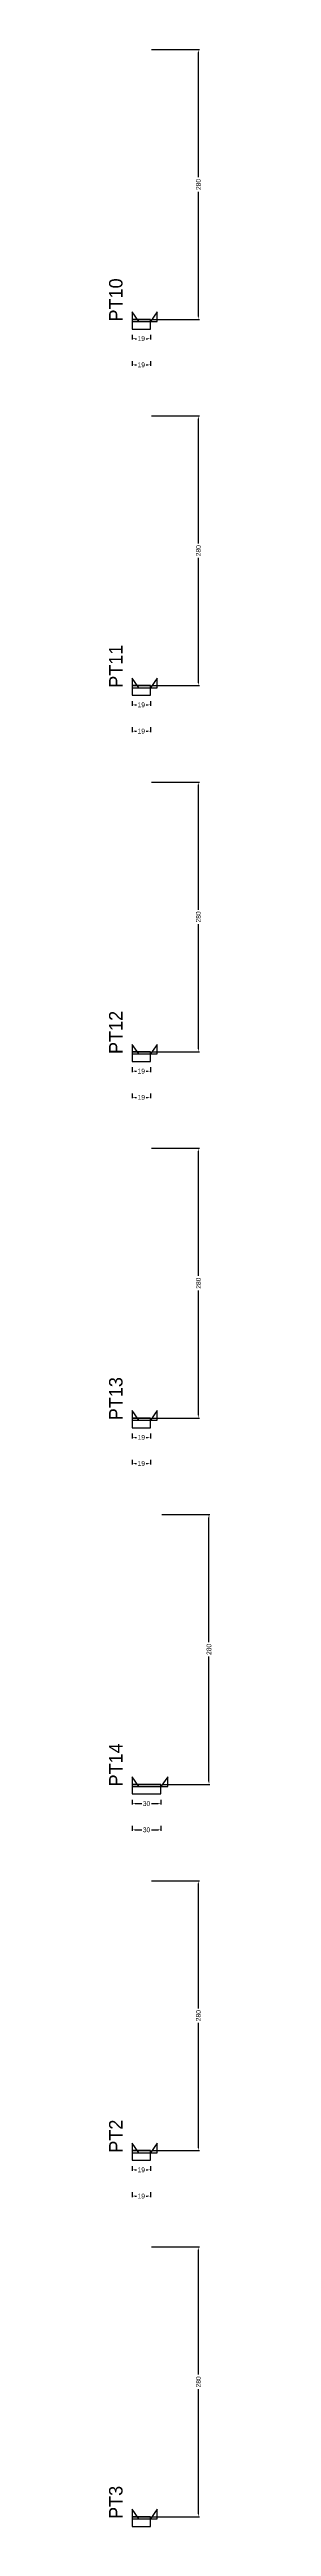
# Model space of a CAD drawing. Header units: centimetres. Extents: x -8500 to 4118, y -39526 to 295.
# Drawn here: x 3976 to 4083, y -36868 to -34298 of the extents above; entities that cross this region are included whole.
import ezdxf

# ---------------------------------------------------------------- set-up
doc = ezdxf.new("R2010")
doc.units = ezdxf.units.CM
for name, color, linetype in [('NOMENCLATURA', 7, 'Continuous'), ('SARR_2.2x10', 60, 'Continuous'), ('SARR_2.2x7', 40, 'Continuous')]:
    doc.layers.add(name, color=color, linetype=linetype)
doc.dimstyles.new('PAINEL-NOVA', dxfattribs={"dimtxt": 5, "dimasz": 3, "dimexe": 1, "dimexo": 1, "dimgap": 1, "dimtad": 1, "dimcen": 2.5, "dimazin": 3, "dimtfac": 1, "dimtmove": 0, "dimatfit": 3})

# ---------------------------------------------------------------- blocks, each defined once
blk = doc.blocks.new('_CLOSEDFILLED')
at = {"color": 0, "linetype": 'BYBLOCK'}
blk.add_solid([(-1, 0.16), (0, 0), (-1, -0.16)], dxfattribs=at)
blk = doc.blocks.new('*D2387')
for p, q in [((4000, -34593.8), (4000, -34598.8)), ((4003, -34597.8), (4004.5, -34597.8)), ((4014.5, -34597.8), (4016, -34597.8)), ((4019, -34593.8), (4019, -34598.8))]:
    blk.add_line(p, q)
at = {"layer": 'Defpoints'}
for p in [(4000, -34592.8), (4000, -34597.8), (4019, -34592.8)]:
    blk.add_point(p, dxfattribs=at)
at = {"layer": 'SARR_2.2x10', "xscale": 3, "yscale": 3, "rotation": 180}
blk.add_blockref('_CLOSEDFILLED', (4000, -34597.8), dxfattribs=at)
at = {"layer": 'SARR_2.2x10', "xscale": 3, "yscale": 3}
blk.add_blockref('_CLOSEDFILLED', (4019, -34597.8), dxfattribs=at)
at = {"layer": 'SARR_2.2x10', "insert": (4009.5, -34597.8), "char_height": 5, "attachment_point": 5}
blk.add_mtext('19', dxfattribs=at)
blk = doc.blocks.new('*D2388')
for p, q in [((4020, -34297.8), (4070, -34297.8)), ((4069, -34430.3), (4069, -34300.8)), ((4069, -34574.8), (4069, -34445.3)), ((4020, -34577.8), (4070, -34577.8))]:
    blk.add_line(p, q)
at = {"layer": 'Defpoints'}
for p in [(4019, -34297.8), (4019, -34577.8), (4069, -34577.8)]:
    blk.add_point(p, dxfattribs=at)
at = {"layer": 'SARR_2.2x10', "xscale": 3, "yscale": 3}
for p, rotation in [((4069, -34297.8), 90), ((4069, -34577.8), 270)]:
    blk.add_blockref('_CLOSEDFILLED', p, dxfattribs=dict(at, rotation=rotation))
at = {"layer": 'SARR_2.2x10', "insert": (4069, -34437.8), "char_height": 5, "attachment_point": 5, "rotation": 90}
blk.add_mtext('280', dxfattribs=at)
blk = doc.blocks.new('*D2389')
for p, q in [((4020, -34297.8), (4070, -34297.8)), ((4069, -34430.3), (4069, -34300.8)), ((4069, -34574.8), (4069, -34445.3)), ((4020, -34577.8), (4070, -34577.8))]:
    blk.add_line(p, q)
at = {"layer": 'Defpoints'}
for p in [(4019, -34297.8), (4019, -34577.8), (4069, -34577.8)]:
    blk.add_point(p, dxfattribs=at)
at = {"layer": 'SARR_2.2x10', "xscale": 3, "yscale": 3}
for p, rotation in [((4069, -34297.8), 90), ((4069, -34577.8), 270)]:
    blk.add_blockref('_CLOSEDFILLED', p, dxfattribs=dict(at, rotation=rotation))
at = {"layer": 'SARR_2.2x10', "insert": (4069, -34437.8), "char_height": 5, "attachment_point": 5, "rotation": 90}
blk.add_mtext('280', dxfattribs=at)
blk = doc.blocks.new('*D2390')
for p, q in [((4020, -34297.8), (4070, -34297.8)), ((4069, -34430.3), (4069, -34300.8)), ((4069, -34574.8), (4069, -34445.3)), ((4020, -34577.8), (4070, -34577.8))]:
    blk.add_line(p, q)
at = {"layer": 'Defpoints'}
for p in [(4019, -34297.8), (4019, -34577.8), (4069, -34577.8)]:
    blk.add_point(p, dxfattribs=at)
at = {"layer": 'SARR_2.2x10', "xscale": 3, "yscale": 3}
for p, rotation in [((4069, -34297.8), 90), ((4069, -34577.8), 270)]:
    blk.add_blockref('_CLOSEDFILLED', p, dxfattribs=dict(at, rotation=rotation))
at = {"layer": 'SARR_2.2x10', "insert": (4069, -34437.8), "char_height": 5, "attachment_point": 5, "rotation": 90}
blk.add_mtext('280', dxfattribs=at)
blk = doc.blocks.new('*D2391')
for p, q in [((4020, -34297.8), (4070, -34297.8)), ((4069, -34430.3), (4069, -34300.8)), ((4069, -34574.8), (4069, -34445.3)), ((4020, -34577.8), (4070, -34577.8))]:
    blk.add_line(p, q)
at = {"layer": 'Defpoints'}
for p in [(4019, -34297.8), (4019, -34577.8), (4069, -34577.8)]:
    blk.add_point(p, dxfattribs=at)
at = {"layer": 'SARR_2.2x10', "xscale": 3, "yscale": 3}
for p, rotation in [((4069, -34297.8), 90), ((4069, -34577.8), 270)]:
    blk.add_blockref('_CLOSEDFILLED', p, dxfattribs=dict(at, rotation=rotation))
at = {"layer": 'SARR_2.2x10', "insert": (4069, -34437.8), "char_height": 5, "attachment_point": 5, "rotation": 90}
blk.add_mtext('280', dxfattribs=at)
blk = doc.blocks.new('*D2392')
for p, q in [((4000, -34621), (4000, -34626)), ((4003, -34625), (4004.5, -34625)), ((4014.5, -34625), (4016, -34625)), ((4019, -34621), (4019, -34626))]:
    blk.add_line(p, q)
at = {"layer": 'Defpoints'}
for p in [(4000, -34620), (4000, -34625), (4019, -34620)]:
    blk.add_point(p, dxfattribs=at)
at = {"layer": 'SARR_2.2x10', "xscale": 3, "yscale": 3, "rotation": 180}
blk.add_blockref('_CLOSEDFILLED', (4000, -34625), dxfattribs=at)
at = {"layer": 'SARR_2.2x10', "xscale": 3, "yscale": 3}
blk.add_blockref('_CLOSEDFILLED', (4019, -34625), dxfattribs=at)
at = {"layer": 'SARR_2.2x10', "insert": (4009.5, -34625), "char_height": 5, "attachment_point": 5}
blk.add_mtext('19', dxfattribs=at)
blk = doc.blocks.new('GRA-E')
at = {"layer": 'SARR_2.2x7'}
blk.add_lwpolyline([(0, 0), (7, 0), (0, 10)], close=True, dxfattribs=at)
blk = doc.blocks.new('GRA-D')
at = {"layer": 'SARR_2.2x7'}
blk.add_lwpolyline([(0, 0), (7, 0), (7, 10)], close=True, dxfattribs=at)
blk = doc.blocks.new('*D2413')
for p, q in [((4000, -34973.8), (4000, -34978.8)), ((4019, -34973.8), (4019, -34978.8)), ((4003, -34977.8), (4004.5, -34977.8)), ((4014.5, -34977.8), (4016, -34977.8))]:
    blk.add_line(p, q)
at = {"layer": 'Defpoints'}
for p in [(4000, -34972.8), (4019, -34972.8), (4000, -34977.8)]:
    blk.add_point(p, dxfattribs=at)
at = {"layer": 'SARR_2.2x10', "xscale": 3, "yscale": 3, "rotation": 180}
blk.add_blockref('_CLOSEDFILLED', (4000, -34977.8), dxfattribs=at)
at = {"layer": 'SARR_2.2x10', "xscale": 3, "yscale": 3}
blk.add_blockref('_CLOSEDFILLED', (4019, -34977.8), dxfattribs=at)
at = {"layer": 'SARR_2.2x10', "insert": (4009.5, -34977.8), "char_height": 5, "attachment_point": 5}
blk.add_mtext('19', dxfattribs=at)
blk = doc.blocks.new('*D2414')
for p, q in [((4020, -34677.8), (4070, -34677.8)), ((4069, -34810.3), (4069, -34680.8)), ((4069, -34954.8), (4069, -34825.3)), ((4020, -34957.8), (4070, -34957.8))]:
    blk.add_line(p, q)
at = {"layer": 'Defpoints'}
for p in [(4019, -34677.8), (4019, -34957.8), (4069, -34957.8)]:
    blk.add_point(p, dxfattribs=at)
at = {"layer": 'SARR_2.2x10', "xscale": 3, "yscale": 3}
for p, rotation in [((4069, -34677.8), 90), ((4069, -34957.8), 270)]:
    blk.add_blockref('_CLOSEDFILLED', p, dxfattribs=dict(at, rotation=rotation))
at = {"layer": 'SARR_2.2x10', "insert": (4069, -34817.8), "char_height": 5, "attachment_point": 5, "rotation": 90}
blk.add_mtext('280', dxfattribs=at)
blk = doc.blocks.new('*D2415')
for p, q in [((4020, -34677.8), (4070, -34677.8)), ((4069, -34810.3), (4069, -34680.8)), ((4069, -34954.8), (4069, -34825.3)), ((4020, -34957.8), (4070, -34957.8))]:
    blk.add_line(p, q)
at = {"layer": 'Defpoints'}
for p in [(4019, -34677.8), (4019, -34957.8), (4069, -34957.8)]:
    blk.add_point(p, dxfattribs=at)
at = {"layer": 'SARR_2.2x10', "xscale": 3, "yscale": 3}
for p, rotation in [((4069, -34677.8), 90), ((4069, -34957.8), 270)]:
    blk.add_blockref('_CLOSEDFILLED', p, dxfattribs=dict(at, rotation=rotation))
at = {"layer": 'SARR_2.2x10', "insert": (4069, -34817.8), "char_height": 5, "attachment_point": 5, "rotation": 90}
blk.add_mtext('280', dxfattribs=at)
blk = doc.blocks.new('*D2416')
for p, q in [((4020, -34677.8), (4070, -34677.8)), ((4069, -34810.3), (4069, -34680.8)), ((4069, -34954.8), (4069, -34825.3)), ((4020, -34957.8), (4070, -34957.8))]:
    blk.add_line(p, q)
at = {"layer": 'Defpoints'}
for p in [(4019, -34677.8), (4019, -34957.8), (4069, -34957.8)]:
    blk.add_point(p, dxfattribs=at)
at = {"layer": 'SARR_2.2x10', "xscale": 3, "yscale": 3}
for p, rotation in [((4069, -34677.8), 90), ((4069, -34957.8), 270)]:
    blk.add_blockref('_CLOSEDFILLED', p, dxfattribs=dict(at, rotation=rotation))
at = {"layer": 'SARR_2.2x10', "insert": (4069, -34817.8), "char_height": 5, "attachment_point": 5, "rotation": 90}
blk.add_mtext('280', dxfattribs=at)
blk = doc.blocks.new('*D2417')
for p, q in [((4020, -34677.8), (4070, -34677.8)), ((4069, -34810.3), (4069, -34680.8)), ((4069, -34954.8), (4069, -34825.3)), ((4020, -34957.8), (4070, -34957.8))]:
    blk.add_line(p, q)
at = {"layer": 'Defpoints'}
for p in [(4019, -34677.8), (4019, -34957.8), (4069, -34957.8)]:
    blk.add_point(p, dxfattribs=at)
at = {"layer": 'SARR_2.2x10', "xscale": 3, "yscale": 3}
for p, rotation in [((4069, -34677.8), 90), ((4069, -34957.8), 270)]:
    blk.add_blockref('_CLOSEDFILLED', p, dxfattribs=dict(at, rotation=rotation))
at = {"layer": 'SARR_2.2x10', "insert": (4069, -34817.8), "char_height": 5, "attachment_point": 5, "rotation": 90}
blk.add_mtext('280', dxfattribs=at)
blk = doc.blocks.new('*D2418')
for p, q in [((4000, -35001), (4000, -35006)), ((4019, -35001), (4019, -35006)), ((4003, -35005), (4004.5, -35005)), ((4014.5, -35005), (4016, -35005))]:
    blk.add_line(p, q)
at = {"layer": 'Defpoints'}
for p in [(4000, -35000), (4019, -35000), (4000, -35005)]:
    blk.add_point(p, dxfattribs=at)
at = {"layer": 'SARR_2.2x10', "xscale": 3, "yscale": 3, "rotation": 180}
blk.add_blockref('_CLOSEDFILLED', (4000, -35005), dxfattribs=at)
at = {"layer": 'SARR_2.2x10', "xscale": 3, "yscale": 3}
blk.add_blockref('_CLOSEDFILLED', (4019, -35005), dxfattribs=at)
at = {"layer": 'SARR_2.2x10', "insert": (4009.5, -35005), "char_height": 5, "attachment_point": 5}
blk.add_mtext('19', dxfattribs=at)
blk = doc.blocks.new('*D2439')
for p, q in [((4000, -35353.8), (4000, -35358.8)), ((4003, -35357.8), (4004.5, -35357.8)), ((4014.5, -35357.8), (4016, -35357.8)), ((4019, -35353.8), (4019, -35358.8))]:
    blk.add_line(p, q)
at = {"layer": 'Defpoints'}
for p in [(4000, -35352.8), (4000, -35357.8), (4019, -35352.8)]:
    blk.add_point(p, dxfattribs=at)
at = {"layer": 'SARR_2.2x10', "xscale": 3, "yscale": 3, "rotation": 180}
blk.add_blockref('_CLOSEDFILLED', (4000, -35357.8), dxfattribs=at)
at = {"layer": 'SARR_2.2x10', "xscale": 3, "yscale": 3}
blk.add_blockref('_CLOSEDFILLED', (4019, -35357.8), dxfattribs=at)
at = {"layer": 'SARR_2.2x10', "insert": (4009.5, -35357.8), "char_height": 5, "attachment_point": 5}
blk.add_mtext('19', dxfattribs=at)
blk = doc.blocks.new('*D2440')
for p, q in [((4020, -35057.8), (4070, -35057.8)), ((4069, -35190.3), (4069, -35060.8)), ((4069, -35334.8), (4069, -35205.3)), ((4020, -35337.8), (4070, -35337.8))]:
    blk.add_line(p, q)
at = {"layer": 'Defpoints'}
for p in [(4019, -35057.8), (4019, -35337.8), (4069, -35337.8)]:
    blk.add_point(p, dxfattribs=at)
at = {"layer": 'SARR_2.2x10', "xscale": 3, "yscale": 3}
for p, rotation in [((4069, -35057.8), 90), ((4069, -35337.8), 270)]:
    blk.add_blockref('_CLOSEDFILLED', p, dxfattribs=dict(at, rotation=rotation))
at = {"layer": 'SARR_2.2x10', "insert": (4069, -35197.8), "char_height": 5, "attachment_point": 5, "rotation": 90}
blk.add_mtext('280', dxfattribs=at)
blk = doc.blocks.new('*D2441')
for p, q in [((4020, -35057.8), (4070, -35057.8)), ((4069, -35190.3), (4069, -35060.8)), ((4069, -35334.8), (4069, -35205.3)), ((4020, -35337.8), (4070, -35337.8))]:
    blk.add_line(p, q)
at = {"layer": 'Defpoints'}
for p in [(4019, -35057.8), (4019, -35337.8), (4069, -35337.8)]:
    blk.add_point(p, dxfattribs=at)
at = {"layer": 'SARR_2.2x10', "xscale": 3, "yscale": 3}
for p, rotation in [((4069, -35057.8), 90), ((4069, -35337.8), 270)]:
    blk.add_blockref('_CLOSEDFILLED', p, dxfattribs=dict(at, rotation=rotation))
at = {"layer": 'SARR_2.2x10', "insert": (4069, -35197.8), "char_height": 5, "attachment_point": 5, "rotation": 90}
blk.add_mtext('280', dxfattribs=at)
blk = doc.blocks.new('*D2442')
for p, q in [((4020, -35057.8), (4070, -35057.8)), ((4069, -35190.3), (4069, -35060.8)), ((4069, -35334.8), (4069, -35205.3)), ((4020, -35337.8), (4070, -35337.8))]:
    blk.add_line(p, q)
at = {"layer": 'Defpoints'}
for p in [(4019, -35057.8), (4019, -35337.8), (4069, -35337.8)]:
    blk.add_point(p, dxfattribs=at)
at = {"layer": 'SARR_2.2x10', "xscale": 3, "yscale": 3}
for p, rotation in [((4069, -35057.8), 90), ((4069, -35337.8), 270)]:
    blk.add_blockref('_CLOSEDFILLED', p, dxfattribs=dict(at, rotation=rotation))
at = {"layer": 'SARR_2.2x10', "insert": (4069, -35197.8), "char_height": 5, "attachment_point": 5, "rotation": 90}
blk.add_mtext('280', dxfattribs=at)
blk = doc.blocks.new('*D2443')
for p, q in [((4020, -35057.8), (4070, -35057.8)), ((4069, -35190.3), (4069, -35060.8)), ((4069, -35334.8), (4069, -35205.3)), ((4020, -35337.8), (4070, -35337.8))]:
    blk.add_line(p, q)
at = {"layer": 'Defpoints'}
for p in [(4019, -35057.8), (4019, -35337.8), (4069, -35337.8)]:
    blk.add_point(p, dxfattribs=at)
at = {"layer": 'SARR_2.2x10', "xscale": 3, "yscale": 3}
for p, rotation in [((4069, -35057.8), 90), ((4069, -35337.8), 270)]:
    blk.add_blockref('_CLOSEDFILLED', p, dxfattribs=dict(at, rotation=rotation))
at = {"layer": 'SARR_2.2x10', "insert": (4069, -35197.8), "char_height": 5, "attachment_point": 5, "rotation": 90}
blk.add_mtext('280', dxfattribs=at)
blk = doc.blocks.new('*D2444')
for p, q in [((4000, -35381), (4000, -35386)), ((4003, -35385), (4004.5, -35385)), ((4014.5, -35385), (4016, -35385)), ((4019, -35381), (4019, -35386))]:
    blk.add_line(p, q)
at = {"layer": 'Defpoints'}
for p in [(4000, -35380), (4000, -35385), (4019, -35380)]:
    blk.add_point(p, dxfattribs=at)
at = {"layer": 'SARR_2.2x10', "xscale": 3, "yscale": 3, "rotation": 180}
blk.add_blockref('_CLOSEDFILLED', (4000, -35385), dxfattribs=at)
at = {"layer": 'SARR_2.2x10', "xscale": 3, "yscale": 3}
blk.add_blockref('_CLOSEDFILLED', (4019, -35385), dxfattribs=at)
at = {"layer": 'SARR_2.2x10', "insert": (4009.5, -35385), "char_height": 5, "attachment_point": 5}
blk.add_mtext('19', dxfattribs=at)
blk = doc.blocks.new('*D2465')
for p, q in [((4000, -35733.8), (4000, -35738.8)), ((4003, -35737.8), (4004.5, -35737.8)), ((4014.5, -35737.8), (4016, -35737.8)), ((4019, -35733.8), (4019, -35738.8))]:
    blk.add_line(p, q)
at = {"layer": 'Defpoints'}
for p in [(4000, -35732.8), (4000, -35737.8), (4019, -35732.8)]:
    blk.add_point(p, dxfattribs=at)
at = {"layer": 'SARR_2.2x10', "xscale": 3, "yscale": 3, "rotation": 180}
blk.add_blockref('_CLOSEDFILLED', (4000, -35737.8), dxfattribs=at)
at = {"layer": 'SARR_2.2x10', "xscale": 3, "yscale": 3}
blk.add_blockref('_CLOSEDFILLED', (4019, -35737.8), dxfattribs=at)
at = {"layer": 'SARR_2.2x10', "insert": (4009.5, -35737.8), "char_height": 5, "attachment_point": 5}
blk.add_mtext('19', dxfattribs=at)
blk = doc.blocks.new('*D2466')
for p, q in [((4020, -35437.8), (4070, -35437.8)), ((4069, -35570.3), (4069, -35440.8)), ((4069, -35714.8), (4069, -35585.3)), ((4020, -35717.8), (4070, -35717.8))]:
    blk.add_line(p, q)
at = {"layer": 'Defpoints'}
for p in [(4019, -35437.8), (4019, -35717.8), (4069, -35717.8)]:
    blk.add_point(p, dxfattribs=at)
at = {"layer": 'SARR_2.2x10', "xscale": 3, "yscale": 3}
for p, rotation in [((4069, -35437.8), 90), ((4069, -35717.8), 270)]:
    blk.add_blockref('_CLOSEDFILLED', p, dxfattribs=dict(at, rotation=rotation))
at = {"layer": 'SARR_2.2x10', "insert": (4069, -35577.8), "char_height": 5, "attachment_point": 5, "rotation": 90}
blk.add_mtext('280', dxfattribs=at)
blk = doc.blocks.new('*D2467')
for p, q in [((4020, -35437.8), (4070, -35437.8)), ((4069, -35570.3), (4069, -35440.8)), ((4069, -35714.8), (4069, -35585.3)), ((4020, -35717.8), (4070, -35717.8))]:
    blk.add_line(p, q)
at = {"layer": 'Defpoints'}
for p in [(4019, -35437.8), (4019, -35717.8), (4069, -35717.8)]:
    blk.add_point(p, dxfattribs=at)
at = {"layer": 'SARR_2.2x10', "xscale": 3, "yscale": 3}
for p, rotation in [((4069, -35437.8), 90), ((4069, -35717.8), 270)]:
    blk.add_blockref('_CLOSEDFILLED', p, dxfattribs=dict(at, rotation=rotation))
at = {"layer": 'SARR_2.2x10', "insert": (4069, -35577.8), "char_height": 5, "attachment_point": 5, "rotation": 90}
blk.add_mtext('280', dxfattribs=at)
blk = doc.blocks.new('*D2468')
for p, q in [((4020, -35437.8), (4070, -35437.8)), ((4069, -35570.3), (4069, -35440.8)), ((4069, -35714.8), (4069, -35585.3)), ((4020, -35717.8), (4070, -35717.8))]:
    blk.add_line(p, q)
at = {"layer": 'Defpoints'}
for p in [(4019, -35437.8), (4019, -35717.8), (4069, -35717.8)]:
    blk.add_point(p, dxfattribs=at)
at = {"layer": 'SARR_2.2x10', "xscale": 3, "yscale": 3}
for p, rotation in [((4069, -35437.8), 90), ((4069, -35717.8), 270)]:
    blk.add_blockref('_CLOSEDFILLED', p, dxfattribs=dict(at, rotation=rotation))
at = {"layer": 'SARR_2.2x10', "insert": (4069, -35577.8), "char_height": 5, "attachment_point": 5, "rotation": 90}
blk.add_mtext('280', dxfattribs=at)
blk = doc.blocks.new('*D2469')
for p, q in [((4020, -35437.8), (4070, -35437.8)), ((4069, -35570.3), (4069, -35440.8)), ((4069, -35714.8), (4069, -35585.3)), ((4020, -35717.8), (4070, -35717.8))]:
    blk.add_line(p, q)
at = {"layer": 'Defpoints'}
for p in [(4019, -35437.8), (4019, -35717.8), (4069, -35717.8)]:
    blk.add_point(p, dxfattribs=at)
at = {"layer": 'SARR_2.2x10', "xscale": 3, "yscale": 3}
for p, rotation in [((4069, -35437.8), 90), ((4069, -35717.8), 270)]:
    blk.add_blockref('_CLOSEDFILLED', p, dxfattribs=dict(at, rotation=rotation))
at = {"layer": 'SARR_2.2x10', "insert": (4069, -35577.8), "char_height": 5, "attachment_point": 5, "rotation": 90}
blk.add_mtext('280', dxfattribs=at)
blk = doc.blocks.new('*D2470')
for p, q in [((4000, -35761), (4000, -35766)), ((4003, -35765), (4004.5, -35765)), ((4014.5, -35765), (4016, -35765)), ((4019, -35761), (4019, -35766))]:
    blk.add_line(p, q)
at = {"layer": 'Defpoints'}
for p in [(4000, -35760), (4000, -35765), (4019, -35760)]:
    blk.add_point(p, dxfattribs=at)
at = {"layer": 'SARR_2.2x10', "xscale": 3, "yscale": 3, "rotation": 180}
blk.add_blockref('_CLOSEDFILLED', (4000, -35765), dxfattribs=at)
at = {"layer": 'SARR_2.2x10', "xscale": 3, "yscale": 3}
blk.add_blockref('_CLOSEDFILLED', (4019, -35765), dxfattribs=at)
at = {"layer": 'SARR_2.2x10', "insert": (4009.5, -35765), "char_height": 5, "attachment_point": 5}
blk.add_mtext('19', dxfattribs=at)
blk = doc.blocks.new('*D2491')
for p, q in [((4000, -36113.8), (4000, -36118.8)), ((4003, -36117.8), (4010, -36117.8)), ((4020, -36117.8), (4027, -36117.8)), ((4030, -36113.8), (4030, -36118.8))]:
    blk.add_line(p, q)
at = {"layer": 'Defpoints'}
for p in [(4000, -36112.8), (4000, -36117.8), (4030, -36112.8)]:
    blk.add_point(p, dxfattribs=at)
at = {"layer": 'SARR_2.2x10', "xscale": 3, "yscale": 3, "rotation": 180}
blk.add_blockref('_CLOSEDFILLED', (4000, -36117.8), dxfattribs=at)
at = {"layer": 'SARR_2.2x10', "xscale": 3, "yscale": 3}
blk.add_blockref('_CLOSEDFILLED', (4030, -36117.8), dxfattribs=at)
at = {"layer": 'SARR_2.2x10', "insert": (4015, -36117.8), "char_height": 5, "attachment_point": 5}
blk.add_mtext('30', dxfattribs=at)
blk = doc.blocks.new('*D2492')
for p, q in [((4031, -35817.8), (4081, -35817.8)), ((4080, -35950.3), (4080, -35820.8)), ((4080, -36094.8), (4080, -35965.3)), ((4031, -36097.8), (4081, -36097.8))]:
    blk.add_line(p, q)
at = {"layer": 'Defpoints'}
for p in [(4030, -35817.8), (4030, -36097.8), (4080, -36097.8)]:
    blk.add_point(p, dxfattribs=at)
at = {"layer": 'SARR_2.2x10', "xscale": 3, "yscale": 3}
for p, rotation in [((4080, -35817.8), 90), ((4080, -36097.8), 270)]:
    blk.add_blockref('_CLOSEDFILLED', p, dxfattribs=dict(at, rotation=rotation))
at = {"layer": 'SARR_2.2x10', "insert": (4080, -35957.8), "char_height": 5, "attachment_point": 5, "rotation": 90}
blk.add_mtext('280', dxfattribs=at)
blk = doc.blocks.new('*D2493')
for p, q in [((4031, -35817.8), (4081, -35817.8)), ((4080, -35950.3), (4080, -35820.8)), ((4080, -36094.8), (4080, -35965.3)), ((4031, -36097.8), (4081, -36097.8))]:
    blk.add_line(p, q)
at = {"layer": 'Defpoints'}
for p in [(4030, -35817.8), (4030, -36097.8), (4080, -36097.8)]:
    blk.add_point(p, dxfattribs=at)
at = {"layer": 'SARR_2.2x10', "xscale": 3, "yscale": 3}
for p, rotation in [((4080, -35817.8), 90), ((4080, -36097.8), 270)]:
    blk.add_blockref('_CLOSEDFILLED', p, dxfattribs=dict(at, rotation=rotation))
at = {"layer": 'SARR_2.2x10', "insert": (4080, -35957.8), "char_height": 5, "attachment_point": 5, "rotation": 90}
blk.add_mtext('280', dxfattribs=at)
blk = doc.blocks.new('*D2494')
for p, q in [((4031, -35817.8), (4081, -35817.8)), ((4080, -35950.3), (4080, -35820.8)), ((4080, -36094.8), (4080, -35965.3)), ((4031, -36097.8), (4081, -36097.8))]:
    blk.add_line(p, q)
at = {"layer": 'Defpoints'}
for p in [(4030, -35817.8), (4030, -36097.8), (4080, -36097.8)]:
    blk.add_point(p, dxfattribs=at)
at = {"layer": 'SARR_2.2x10', "xscale": 3, "yscale": 3}
for p, rotation in [((4080, -35817.8), 90), ((4080, -36097.8), 270)]:
    blk.add_blockref('_CLOSEDFILLED', p, dxfattribs=dict(at, rotation=rotation))
at = {"layer": 'SARR_2.2x10', "insert": (4080, -35957.8), "char_height": 5, "attachment_point": 5, "rotation": 90}
blk.add_mtext('280', dxfattribs=at)
blk = doc.blocks.new('*D2495')
for p, q in [((4031, -35817.8), (4081, -35817.8)), ((4080, -35950.3), (4080, -35820.8)), ((4080, -36094.8), (4080, -35965.3)), ((4031, -36097.8), (4081, -36097.8))]:
    blk.add_line(p, q)
at = {"layer": 'Defpoints'}
for p in [(4030, -35817.8), (4030, -36097.8), (4080, -36097.8)]:
    blk.add_point(p, dxfattribs=at)
at = {"layer": 'SARR_2.2x10', "xscale": 3, "yscale": 3}
for p, rotation in [((4080, -35817.8), 90), ((4080, -36097.8), 270)]:
    blk.add_blockref('_CLOSEDFILLED', p, dxfattribs=dict(at, rotation=rotation))
at = {"layer": 'SARR_2.2x10', "insert": (4080, -35957.8), "char_height": 5, "attachment_point": 5, "rotation": 90}
blk.add_mtext('280', dxfattribs=at)
blk = doc.blocks.new('*D2496')
for p, q in [((4000, -36141), (4000, -36146)), ((4003, -36145), (4010, -36145)), ((4020, -36145), (4027, -36145)), ((4030, -36141), (4030, -36146))]:
    blk.add_line(p, q)
at = {"layer": 'Defpoints'}
for p in [(4000, -36140), (4000, -36145), (4030, -36140)]:
    blk.add_point(p, dxfattribs=at)
at = {"layer": 'SARR_2.2x10', "xscale": 3, "yscale": 3, "rotation": 180}
blk.add_blockref('_CLOSEDFILLED', (4000, -36145), dxfattribs=at)
at = {"layer": 'SARR_2.2x10', "xscale": 3, "yscale": 3}
blk.add_blockref('_CLOSEDFILLED', (4030, -36145), dxfattribs=at)
at = {"layer": 'SARR_2.2x10', "insert": (4015, -36145), "char_height": 5, "attachment_point": 5}
blk.add_mtext('30', dxfattribs=at)
blk = doc.blocks.new('*D2517')
for p, q in [((4000, -36493.8), (4000, -36498.8)), ((4019, -36493.8), (4019, -36498.8)), ((4003, -36497.8), (4004.5, -36497.8)), ((4014.5, -36497.8), (4016, -36497.8))]:
    blk.add_line(p, q)
at = {"layer": 'Defpoints'}
for p in [(4000, -36492.8), (4019, -36492.8), (4000, -36497.8)]:
    blk.add_point(p, dxfattribs=at)
at = {"layer": 'SARR_2.2x10', "xscale": 3, "yscale": 3, "rotation": 180}
blk.add_blockref('_CLOSEDFILLED', (4000, -36497.8), dxfattribs=at)
at = {"layer": 'SARR_2.2x10', "xscale": 3, "yscale": 3}
blk.add_blockref('_CLOSEDFILLED', (4019, -36497.8), dxfattribs=at)
at = {"layer": 'SARR_2.2x10', "insert": (4009.5, -36497.8), "char_height": 5, "attachment_point": 5}
blk.add_mtext('19', dxfattribs=at)
blk = doc.blocks.new('*D2518')
for p, q in [((4020, -36197.8), (4070, -36197.8)), ((4069, -36330.3), (4069, -36200.8)), ((4069, -36474.8), (4069, -36345.3)), ((4020, -36477.8), (4070, -36477.8))]:
    blk.add_line(p, q)
at = {"layer": 'Defpoints'}
for p in [(4019, -36197.8), (4019, -36477.8), (4069, -36477.8)]:
    blk.add_point(p, dxfattribs=at)
at = {"layer": 'SARR_2.2x10', "xscale": 3, "yscale": 3}
for p, rotation in [((4069, -36197.8), 90), ((4069, -36477.8), 270)]:
    blk.add_blockref('_CLOSEDFILLED', p, dxfattribs=dict(at, rotation=rotation))
at = {"layer": 'SARR_2.2x10', "insert": (4069, -36337.8), "char_height": 5, "attachment_point": 5, "rotation": 90}
blk.add_mtext('280', dxfattribs=at)
blk = doc.blocks.new('*D2519')
for p, q in [((4020, -36197.8), (4070, -36197.8)), ((4069, -36330.3), (4069, -36200.8)), ((4069, -36474.8), (4069, -36345.3)), ((4020, -36477.8), (4070, -36477.8))]:
    blk.add_line(p, q)
at = {"layer": 'Defpoints'}
for p in [(4019, -36197.8), (4019, -36477.8), (4069, -36477.8)]:
    blk.add_point(p, dxfattribs=at)
at = {"layer": 'SARR_2.2x10', "xscale": 3, "yscale": 3}
for p, rotation in [((4069, -36197.8), 90), ((4069, -36477.8), 270)]:
    blk.add_blockref('_CLOSEDFILLED', p, dxfattribs=dict(at, rotation=rotation))
at = {"layer": 'SARR_2.2x10', "insert": (4069, -36337.8), "char_height": 5, "attachment_point": 5, "rotation": 90}
blk.add_mtext('280', dxfattribs=at)
blk = doc.blocks.new('*D2520')
for p, q in [((4020, -36197.8), (4070, -36197.8)), ((4069, -36330.3), (4069, -36200.8)), ((4069, -36474.8), (4069, -36345.3)), ((4020, -36477.8), (4070, -36477.8))]:
    blk.add_line(p, q)
at = {"layer": 'Defpoints'}
for p in [(4019, -36197.8), (4019, -36477.8), (4069, -36477.8)]:
    blk.add_point(p, dxfattribs=at)
at = {"layer": 'SARR_2.2x10', "xscale": 3, "yscale": 3}
for p, rotation in [((4069, -36197.8), 90), ((4069, -36477.8), 270)]:
    blk.add_blockref('_CLOSEDFILLED', p, dxfattribs=dict(at, rotation=rotation))
at = {"layer": 'SARR_2.2x10', "insert": (4069, -36337.8), "char_height": 5, "attachment_point": 5, "rotation": 90}
blk.add_mtext('280', dxfattribs=at)
blk = doc.blocks.new('*D2521')
for p, q in [((4020, -36197.8), (4070, -36197.8)), ((4069, -36330.3), (4069, -36200.8)), ((4069, -36474.8), (4069, -36345.3)), ((4020, -36477.8), (4070, -36477.8))]:
    blk.add_line(p, q)
at = {"layer": 'Defpoints'}
for p in [(4019, -36197.8), (4019, -36477.8), (4069, -36477.8)]:
    blk.add_point(p, dxfattribs=at)
at = {"layer": 'SARR_2.2x10', "xscale": 3, "yscale": 3}
for p, rotation in [((4069, -36197.8), 90), ((4069, -36477.8), 270)]:
    blk.add_blockref('_CLOSEDFILLED', p, dxfattribs=dict(at, rotation=rotation))
at = {"layer": 'SARR_2.2x10', "insert": (4069, -36337.8), "char_height": 5, "attachment_point": 5, "rotation": 90}
blk.add_mtext('280', dxfattribs=at)
blk = doc.blocks.new('*D2522')
for p, q in [((4000, -36521), (4000, -36526)), ((4003, -36525), (4004.5, -36525)), ((4014.5, -36525), (4016, -36525)), ((4019, -36521), (4019, -36526))]:
    blk.add_line(p, q)
at = {"layer": 'Defpoints'}
for p in [(4000, -36520), (4000, -36525), (4019, -36520)]:
    blk.add_point(p, dxfattribs=at)
at = {"layer": 'SARR_2.2x10', "xscale": 3, "yscale": 3, "rotation": 180}
blk.add_blockref('_CLOSEDFILLED', (4000, -36525), dxfattribs=at)
at = {"layer": 'SARR_2.2x10', "xscale": 3, "yscale": 3}
blk.add_blockref('_CLOSEDFILLED', (4019, -36525), dxfattribs=at)
at = {"layer": 'SARR_2.2x10', "insert": (4009.5, -36525), "char_height": 5, "attachment_point": 5}
blk.add_mtext('19', dxfattribs=at)
blk = doc.blocks.new('*D2544')
for p, q in [((4020, -36577.8), (4070, -36577.8)), ((4069, -36710.3), (4069, -36580.8)), ((4069, -36854.8), (4069, -36725.3)), ((4020, -36857.8), (4070, -36857.8))]:
    blk.add_line(p, q)
at = {"layer": 'Defpoints'}
for p in [(4019, -36577.8), (4019, -36857.8), (4069, -36857.8)]:
    blk.add_point(p, dxfattribs=at)
at = {"layer": 'SARR_2.2x10', "xscale": 3, "yscale": 3}
for p, rotation in [((4069, -36577.8), 90), ((4069, -36857.8), 270)]:
    blk.add_blockref('_CLOSEDFILLED', p, dxfattribs=dict(at, rotation=rotation))
at = {"layer": 'SARR_2.2x10', "insert": (4069, -36717.8), "char_height": 5, "attachment_point": 5, "rotation": 90}
blk.add_mtext('280', dxfattribs=at)
blk = doc.blocks.new('*D2545')
for p, q in [((4020, -36577.8), (4070, -36577.8)), ((4069, -36710.3), (4069, -36580.8)), ((4069, -36854.8), (4069, -36725.3)), ((4020, -36857.8), (4070, -36857.8))]:
    blk.add_line(p, q)
at = {"layer": 'Defpoints'}
for p in [(4019, -36577.8), (4019, -36857.8), (4069, -36857.8)]:
    blk.add_point(p, dxfattribs=at)
at = {"layer": 'SARR_2.2x10', "xscale": 3, "yscale": 3}
for p, rotation in [((4069, -36577.8), 90), ((4069, -36857.8), 270)]:
    blk.add_blockref('_CLOSEDFILLED', p, dxfattribs=dict(at, rotation=rotation))
at = {"layer": 'SARR_2.2x10', "insert": (4069, -36717.8), "char_height": 5, "attachment_point": 5, "rotation": 90}
blk.add_mtext('280', dxfattribs=at)
blk = doc.blocks.new('*D2546')
for p, q in [((4020, -36577.8), (4070, -36577.8)), ((4069, -36710.3), (4069, -36580.8)), ((4069, -36854.8), (4069, -36725.3)), ((4020, -36857.8), (4070, -36857.8))]:
    blk.add_line(p, q)
at = {"layer": 'Defpoints'}
for p in [(4019, -36577.8), (4019, -36857.8), (4069, -36857.8)]:
    blk.add_point(p, dxfattribs=at)
at = {"layer": 'SARR_2.2x10', "xscale": 3, "yscale": 3}
for p, rotation in [((4069, -36577.8), 90), ((4069, -36857.8), 270)]:
    blk.add_blockref('_CLOSEDFILLED', p, dxfattribs=dict(at, rotation=rotation))
at = {"layer": 'SARR_2.2x10', "insert": (4069, -36717.8), "char_height": 5, "attachment_point": 5, "rotation": 90}
blk.add_mtext('280', dxfattribs=at)
blk = doc.blocks.new('*D2547')
for p, q in [((4020, -36577.8), (4070, -36577.8)), ((4069, -36710.3), (4069, -36580.8)), ((4069, -36854.8), (4069, -36725.3)), ((4020, -36857.8), (4070, -36857.8))]:
    blk.add_line(p, q)
at = {"layer": 'Defpoints'}
for p in [(4019, -36577.8), (4019, -36857.8), (4069, -36857.8)]:
    blk.add_point(p, dxfattribs=at)
at = {"layer": 'SARR_2.2x10', "xscale": 3, "yscale": 3}
for p, rotation in [((4069, -36577.8), 90), ((4069, -36857.8), 270)]:
    blk.add_blockref('_CLOSEDFILLED', p, dxfattribs=dict(at, rotation=rotation))
at = {"layer": 'SARR_2.2x10', "insert": (4069, -36717.8), "char_height": 5, "attachment_point": 5, "rotation": 90}
blk.add_mtext('280', dxfattribs=at)

msp = doc.modelspace()

# ---------------------------------------------------------------- linework, layer by layer
at = {"layer": 'SARR_2.2x10'}
for p, q in [((4019, -34577.8), (4000, -34577.8)), ((4000, -34577.8), (4000, -34587.8)), ((4000, -34587.8), (4019, -34587.8)), ((4019, -34587.8), (4019, -34577.8)), ((4019, -34957.8), (4000, -34957.8)), ((4000, -34957.8), (4000, -34967.8)), ((4000, -34967.8), (4019, -34967.8)), ((4019, -34967.8), (4019, -34957.8)), ((4019, -35337.8), (4000, -35337.8)), ((4000, -35337.8), (4000, -35347.8)), ((4000, -35347.8), (4019, -35347.8)), ((4019, -35347.8), (4019, -35337.8)), ((4019, -35717.8), (4000, -35717.8)), ((4000, -35717.8), (4000, -35727.8)), ((4019, -35727.8), (4019, -35717.8)), ((4000, -35727.8), (4019, -35727.8)), ((4030, -36097.8), (4000, -36097.8)), ((4000, -36097.8), (4000, -36107.8)), ((4000, -36107.8), (4030, -36107.8)), ((4030, -36107.8), (4030, -36097.8)), ((4019, -36477.8), (4000, -36477.8)), ((4000, -36477.8), (4000, -36487.8)), ((4000, -36487.8), (4019, -36487.8)), ((4019, -36487.8), (4019, -36477.8)), ((4019, -36857.8), (4000, -36857.8)), ((4000, -36857.8), (4000, -36867.8)), ((4000, -36867.8), (4019, -36867.8)), ((4019, -36867.8), (4019, -36857.8))]:
    msp.add_line(p, q, dxfattribs=at)
at = {"layer": 'SARR_2.2x7'}
for p, q in [((4019, -34577.8), (4000, -34577.8)), ((4000, -34577.8), (4000, -34580)), ((4000, -34577.8), (4007, -34577.8)), ((4000, -34577.8), (4007, -34577.8)), ((4000, -34577.8), (4007, -34577.8)), ((4000, -34577.8), (4007, -34577.8)), ((4000, -34580), (4019, -34580)), ((4007, -34577.8), (4019, -34577.8)), ((4007, -34577.8), (4019, -34577.8)), ((4007, -34577.8), (4019, -34577.8)), ((4007, -34577.8), (4019, -34577.8)), ((4019, -34580), (4019, -34577.8)), ((4019, -34957.8), (4000, -34957.8)), ((4000, -34957.8), (4000, -34960)), ((4000, -34957.8), (4007, -34957.8)), ((4000, -34957.8), (4007, -34957.8)), ((4000, -34957.8), (4007, -34957.8)), ((4000, -34957.8), (4007, -34957.8)), ((4000, -34960), (4019, -34960)), ((4007, -34957.8), (4019, -34957.8)), ((4007, -34957.8), (4019, -34957.8)), ((4007, -34957.8), (4019, -34957.8)), ((4007, -34957.8), (4019, -34957.8)), ((4019, -34960), (4019, -34957.8)), ((4019, -35337.8), (4000, -35337.8)), ((4000, -35337.8), (4000, -35340)), ((4000, -35337.8), (4007, -35337.8)), ((4000, -35337.8), (4007, -35337.8)), ((4000, -35337.8), (4007, -35337.8)), ((4000, -35337.8), (4007, -35337.8)), ((4000, -35340), (4019, -35340)), ((4007, -35337.8), (4019, -35337.8)), ((4007, -35337.8), (4019, -35337.8)), ((4007, -35337.8), (4019, -35337.8)), ((4007, -35337.8), (4019, -35337.8)), ((4019, -35340), (4019, -35337.8)), ((4019, -35717.8), (4000, -35717.8)), ((4000, -35717.8), (4000, -35720)), ((4000, -35717.8), (4007, -35717.8)), ((4000, -35717.8), (4007, -35717.8)), ((4000, -35717.8), (4007, -35717.8)), ((4000, -35717.8), (4007, -35717.8)), ((4000, -35720), (4019, -35720)), ((4007, -35717.8), (4019, -35717.8)), ((4007, -35717.8), (4019, -35717.8)), ((4007, -35717.8), (4019, -35717.8)), ((4007, -35717.8), (4019, -35717.8)), ((4019, -35720), (4019, -35717.8)), ((4030, -36097.8), (4000, -36097.8)), ((4000, -36097.8), (4000, -36100)), ((4000, -36097.8), (4007, -36097.8)), ((4000, -36097.8), (4007, -36097.8)), ((4000, -36097.8), (4007, -36097.8)), ((4000, -36097.8), (4007, -36097.8)), ((4000, -36100), (4030, -36100)), ((4007, -36097.8), (4030, -36097.8)), ((4007, -36097.8), (4030, -36097.8)), ((4007, -36097.8), (4030, -36097.8)), ((4007, -36097.8), (4030, -36097.8)), ((4030, -36100), (4030, -36097.8)), ((4019, -36477.8), (4000, -36477.8)), ((4000, -36477.8), (4000, -36480)), ((4000, -36477.8), (4007, -36477.8)), ((4000, -36477.8), (4007, -36477.8)), ((4000, -36477.8), (4007, -36477.8)), ((4000, -36477.8), (4007, -36477.8)), ((4000, -36480), (4019, -36480)), ((4007, -36477.8), (4019, -36477.8)), ((4007, -36477.8), (4019, -36477.8)), ((4007, -36477.8), (4019, -36477.8)), ((4007, -36477.8), (4019, -36477.8)), ((4019, -36480), (4019, -36477.8)), ((4019, -36857.8), (4000, -36857.8)), ((4000, -36857.8), (4000, -36860)), ((4000, -36857.8), (4007, -36857.8)), ((4000, -36857.8), (4007, -36857.8)), ((4000, -36857.8), (4007, -36857.8)), ((4000, -36857.8), (4007, -36857.8)), ((4000, -36860), (4019, -36860)), ((4007, -36857.8), (4019, -36857.8)), ((4007, -36857.8), (4019, -36857.8)), ((4007, -36857.8), (4019, -36857.8)), ((4007, -36857.8), (4019, -36857.8)), ((4019, -36860), (4019, -36857.8))]:
    msp.add_line(p, q, dxfattribs=at)

# ---------------------------------------------------------------- block references
for name, p in [('GRA-E', (4000, -34580)), ('GRA-D', (4019, -34580)), ('GRA-E', (4000, -34960)), ('GRA-D', (4019, -34960)), ('GRA-E', (4000, -35340)), ('GRA-D', (4019, -35340)), ('GRA-E', (4000, -35720)), ('GRA-D', (4019, -35720)), ('GRA-E', (4000, -36100)), ('GRA-D', (4030, -36100)), ('GRA-E', (4000, -36480)), ('GRA-D', (4019, -36480)), ('GRA-E', (4000, -36860)), ('GRA-D', (4019, -36860))]:
    msp.add_blockref(name, p, dxfattribs=at)

# ---------------------------------------------------------------- texts
at = {"layer": 'NOMENCLATURA'}
for s, p in [('PT10', (3990, -34580)), ('PT11', (3990, -34960)), ('PT12', (3990, -35340)), ('PT13', (3990, -35720)), ('PT14', (3990, -36100)), ('PT2', (3990, -36480)), ('PT3', (3990, -36860))]:
    msp.add_text(s, height=14, rotation=90, dxfattribs=at).set_placement(p)

# ---------------------------------------------------------------- dimensions: what is measured, and where the dimension line sits
at = {"layer": 'SARR_2.2x10'}
for base, p1, p2, picture, middle in [((4069, -34577.8), (4019, -34577.8), (4019, -34297.8), '*D2388', (4069, -34437.8)), ((4069, -34577.8), (4019, -34577.8), (4019, -34297.8), '*D2389', (4069, -34437.8)), ((4069, -34577.8), (4019, -34577.8), (4019, -34297.8), '*D2390', (4069, -34437.8)), ((4069, -34577.8), (4019, -34577.8), (4019, -34297.8), '*D2391', (4069, -34437.8)), ((4069, -34957.8), (4019, -34957.8), (4019, -34677.8), '*D2414', (4069, -34817.8)), ((4069, -34957.8), (4019, -34957.8), (4019, -34677.8), '*D2415', (4069, -34817.8)), ((4069, -34957.8), (4019, -34957.8), (4019, -34677.8), '*D2416', (4069, -34817.8)), ((4069, -34957.8), (4019, -34957.8), (4019, -34677.8), '*D2417', (4069, -34817.8)), ((4069, -35337.8), (4019, -35337.8), (4019, -35057.8), '*D2440', (4069, -35197.8)), ((4069, -35337.8), (4019, -35337.8), (4019, -35057.8), '*D2441', (4069, -35197.8)), ((4069, -35337.8), (4019, -35337.8), (4019, -35057.8), '*D2442', (4069, -35197.8)), ((4069, -35337.8), (4019, -35337.8), (4019, -35057.8), '*D2443', (4069, -35197.8)), ((4069, -35717.8), (4019, -35717.8), (4019, -35437.8), '*D2466', (4069, -35577.8)), ((4069, -35717.8), (4019, -35717.8), (4019, -35437.8), '*D2467', (4069, -35577.8)), ((4069, -35717.8), (4019, -35717.8), (4019, -35437.8), '*D2468', (4069, -35577.8)), ((4069, -35717.8), (4019, -35717.8), (4019, -35437.8), '*D2469', (4069, -35577.8)), ((4080, -36097.8), (4030, -36097.8), (4030, -35817.8), '*D2492', (4080, -35957.8)), ((4080, -36097.8), (4030, -36097.8), (4030, -35817.8), '*D2493', (4080, -35957.8)), ((4080, -36097.8), (4030, -36097.8), (4030, -35817.8), '*D2494', (4080, -35957.8)), ((4080, -36097.8), (4030, -36097.8), (4030, -35817.8), '*D2495', (4080, -35957.8)), ((4069, -36477.8), (4019, -36477.8), (4019, -36197.8), '*D2518', (4069, -36337.8)), ((4069, -36477.8), (4019, -36477.8), (4019, -36197.8), '*D2519', (4069, -36337.8)), ((4069, -36477.8), (4019, -36477.8), (4019, -36197.8), '*D2520', (4069, -36337.8)), ((4069, -36477.8), (4019, -36477.8), (4019, -36197.8), '*D2521', (4069, -36337.8)), ((4069, -36857.8), (4019, -36857.8), (4019, -36577.8), '*D2544', (4069, -36717.8)), ((4069, -36857.8), (4019, -36857.8), (4019, -36577.8), '*D2545', (4069, -36717.8)), ((4069, -36857.8), (4019, -36857.8), (4019, -36577.8), '*D2546', (4069, -36717.8)), ((4069, -36857.8), (4019, -36857.8), (4019, -36577.8), '*D2547', (4069, -36717.8))]:
    dim = msp.add_linear_dim(base=base, p1=p1, p2=p2, angle=90, dimstyle='PAINEL-NOVA', dxfattribs=at)
    dim.commit()
    dim.dimension.update_dxf_attribs({"geometry": picture, "text_midpoint": middle})
for base, p1, p2, picture, middle in [((4000, -34597.8), (4000, -34592.8), (4019, -34592.8), '*D2387', (4009.5, -34597.8)), ((4000, -34625), (4000, -34620), (4019, -34620), '*D2392', (4009.5, -34625)), ((4000, -34977.8), (4000, -34972.8), (4019, -34972.8), '*D2413', (4009.5, -34977.8)), ((4000, -35005), (4000, -35000), (4019, -35000), '*D2418', (4009.5, -35005)), ((4000, -35357.8), (4000, -35352.8), (4019, -35352.8), '*D2439', (4009.5, -35357.8)), ((4000, -35385), (4000, -35380), (4019, -35380), '*D2444', (4009.5, -35385)), ((4000, -35737.8), (4000, -35732.8), (4019, -35732.8), '*D2465', (4009.5, -35737.8)), ((4000, -35765), (4000, -35760), (4019, -35760), '*D2470', (4009.5, -35765)), ((4000, -36117.8), (4000, -36112.8), (4030, -36112.8), '*D2491', (4015, -36117.8)), ((4000, -36145), (4000, -36140), (4030, -36140), '*D2496', (4015, -36145)), ((4000, -36497.8), (4000, -36492.8), (4019, -36492.8), '*D2517', (4009.5, -36497.8)), ((4000, -36525), (4000, -36520), (4019, -36520), '*D2522', (4009.5, -36525))]:
    dim = msp.add_linear_dim(base=base, p1=p1, p2=p2, dimstyle='PAINEL-NOVA', dxfattribs=at)
    dim.commit()
    dim.dimension.update_dxf_attribs({"geometry": picture, "text_midpoint": middle})

doc.saveas('drawing.dxf')
